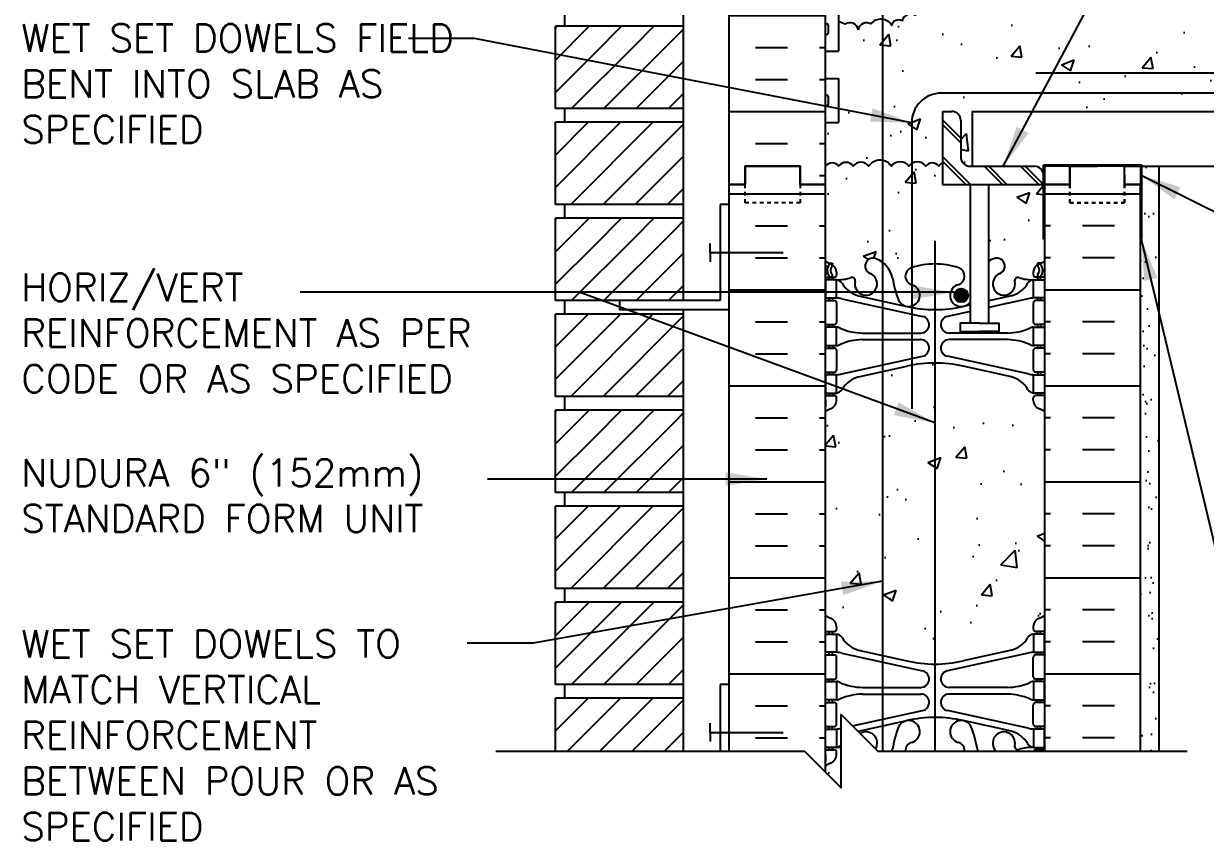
# Model space of a CAD drawing. Header units: inches. Extents: x 184.8 to 234.6, y 74.7 to 151.5.
# Drawn here: x 184.84 to 217.16, y 111.73 to 134.07 of the extents above; entities that cross this region are included whole.
import ezdxf

# ---------------------------------------------------------------- set-up
doc = ezdxf.new("R2010")
doc.units = ezdxf.units.IN
doc.header["$LTSCALE"] = 0.5
doc.header["$MEASUREMENT"] = 0
doc.linetypes.add('DASHED2', pattern=[0.375, 0.25, -0.125])
for name, color, linetype in [('HATCH', 12, 'Continuous'), ('line25', 2, 'Continuous'), ('LINE3', 3, 'Continuous'), ('LINE50', 5, 'Continuous'), ('LINE9', 9, 'Continuous'), ('TEXT', 4, 'Continuous'), ('Web_Edge', 9, 'Continuous')]:
    doc.layers.add(name, color=color, linetype=linetype)
doc.styles.add('DIM', font='romans.shx', dxfattribs={"width": 0.7})
doc.styles.add('ROMANS', font='romans.shx', dxfattribs={"height": 0.75})
doc.styles.get("Standard").update_dxf_attribs({"font": 'romans.shx', "height": 0.75})
doc.linetypes.add('STEEL', pattern='A,0.5,-0.2,["X",Standard,S=0.1,R=0,X=-0.1,Y=-0.05],-0.1', length=0.8)
doc.dimstyles.new('ext_12', dxfattribs={"dimscale": 12, "dimtxt": 0.09375, "dimasz": 0.09375, "dimexe": 0.09375, "dimexo": 0.0625, "dimgap": 0.0625, "dimtad": 1, "dimdec": 1, "dimzin": 3, "dimdsep": 46, "dimlunit": 4, "dimtxsty": 'DIM', "dimcen": 0.09, "dimdle": 0.09375, "dimclrt": 4, "dimadec": 0, "dimazin": 0, "dimtfac": 1, "dimtdec": 1, "dimtmove": 2, "dimatfit": 3, "dimfxl": 1, "dimfrac": 2, "dimtolj": 1, "dimtzin": 0, "dimarcsym": 0})
pattern_1 = [(45, (135.6538, -61.4713), (-0.4419417, 0.4419417), [])]
pattern_2 = [(45, (135.6538, -66.7213), (-0.4419417, 0.4419417), [])]
pattern_3 = [(45, (135.6538, -71.9713), (-0.4419417, 0.4419417), [])]
pattern_4 = [(45, (135.6538, -77.2213), (-0.4419417, 0.4419417), [])]

msp = doc.modelspace()

# ---------------------------------------------------------------- hatches: boundary and pattern name
at = {"layer": 'HATCH'}
h = msp.add_hatch(dxfattribs=at)
h.set_pattern_fill('AR-CONC', color=256, scale=0.5)
h.set_pattern_definition([(50, (0, 0), (3.5863, -0.31376), [0.375, -4.125]), (355, (0, 0), (-0.693757, 3.76096), [0.3, -3.3]), (100.4514, (0.299, -0.026), (2.892544, 3.4472), [0.3187, -3.50571]), (46.1842, (0, 1), (5.33621, -0.827596), [0.5625, -6.1875]), (96.6356, (0.4447, 0.931), (4.67331, 4.87059), [0.47805, -5.25857]), (351.1842, (0, 1), (4.67331, 4.87059), [0.45, -4.95]), (21, (0.5, 0.75), (2.984535, -2.013094), [0.375, -4.125]), (326, (0.5, 0.75), (1.216577, 3.62575), [0.3, -3.3]), (71.4514, (0.7487, 0.5822), (4.20111, 1.612656), [0.3187, -3.50571]), (37.5, (0, 0), (0.060799, 1.664469), [0, -3.26, 0, -3.35, 0, -3.3125]), (7.5, (0, 0), (1.315348, 1.972059), [0, -1.91, 0, -3.185, 0, -1.2625]), (327.5, (-1.115, 0), (2.669112, -0.1127744), [0, -1.25, 0, -3.9, 0, -5.175]), (317.5, (-1.615, 0), (2.91593, 0.500525), [0, -1.625, 0, -2.59, 0, -3.675])])
h.paths.add_polyline_path([(212.761, 149.761, 0.064398), (212.651, 149.827), (212.561, 149.827), (212.561, 149.869, -0.249069), (212.451, 150.076), (212.451, 150.143, -0.119718), (212.458, 150.172), (211.437, 150.172, 0.094254), (211.533, 150.111, -1), (211.369, 149.702, -0.2257), (210.935, 150.172), (210.572, 150.172, -0.309442), (210.41, 149.955, -0.082755), (209.761, 149.847, -0.082755), (209.113, 149.955, -0.309442), (208.951, 150.172), (208.587, 150.172, -0.2257), (208.153, 149.702, -1), (207.989, 150.111, 0.160334), (208.135, 150.233), (207.197, 151.172), (207.197, 150.797), (207.197, 149.172), (206.761, 149.608), (206.761, 147.672), (206.761, 146.943), (206.83, 147.155, -0.725737), (206.936, 147.173), (206.985, 147.023), (207.111, 147.023, -0.414214), (207.161, 146.973), (207.161, 146.943), (207.261, 146.943), (207.261, 145.428, 0.258958), (207.52, 144.961, -0.31131), (207.577, 144.831, 2.127293), (207.989, 145.056, -1), (208.153, 145.464, -0.325306), (208.619, 144.722, 0.10488), (208.792, 143.91, 1.422913), (209.125, 144.377, -0.735593), (209.113, 144.835, -0.082755), (209.761, 144.943, -0.082755), (210.41, 144.835, -0.735593), (210.397, 144.377, 1.422913), (210.73, 143.91, 0.10488), (210.903, 144.722, -0.325306), (211.369, 145.464, -1), (211.533, 145.056, 2.127293), (211.945, 144.831, -0.31131), (212.002, 144.961, 0.258958), (212.261, 145.428), (212.261, 146.943), (212.361, 146.943), (212.361, 146.973, -0.414214), (212.411, 147.023), (212.537, 147.023), (212.58, 147.155, -0.725737), (212.686, 147.173), (212.761, 146.943), (212.761, 147.672)])
h.paths.add_polyline_path([(212.141, 138.56), (212.141, 138.672), (212.141, 138.784), (212.261, 138.984), (212.261, 140.125, 0.291097), (211.973, 140.578), (210.715, 141.167, 0.093369), (209.908, 141.374, 0.016332), (209.761, 141.379, 0.109869), (208.807, 141.167), (207.549, 140.578, 0.291097), (207.261, 140.125), (207.261, 138.984), (207.381, 138.784), (207.381, 138.672), (207.381, 138.56), (207.261, 138.36), (207.261, 137.219, 0.291097), (207.549, 136.766), (208.807, 136.177, 0.109869), (209.761, 135.965, 0.109869), (210.715, 136.177), (211.973, 136.766, 0.291097), (212.261, 137.219), (212.261, 138.36)])
h.paths.add_polyline_path([(209.258, 135.823, -0.053094), (208.807, 135.978), (207.795, 136.452, 0.549071), (207.261, 136.113), (207.261, 135.586, 0.414214), (207.886, 134.961), (209.271, 134.961, 0.413582), (209.646, 135.335, 0.350119)])
h.paths.add_polyline_path([(209.271, 134.781), (207.886, 134.781, 0.414214), (207.261, 134.156), (207.261, 134.075, 0.008279), (207.306, 134.058, -0.520567), (207.665, 133.915, -0.520567), (208.007, 134.062, -0.520567), (208.579, 134.023, -0.520567), (208.861, 134.144, -0.520567), (209.223, 134.299, -0.230831), (209.64, 134.472, 0.362757)])
h.paths.add_polyline_path([(211.636, 134.781), (210.251, 134.781, 0.413582), (209.876, 134.407, 0.003877), (209.876, 134.399, -0.132818), (210.062, 134.204, -0.520567), (210.366, 134.083, -0.520567), (210.857, 134.126, -0.520567), (211.202, 134.175, -0.520567), (211.8, 134.197, -0.137023), (212.235, 134.335, 0.33159)])
h.paths.add_polyline_path([(212.261, 135.586), (212.261, 136.113, 0.549071), (211.727, 136.452), (210.715, 135.978, -0.053094), (210.264, 135.823, 0.350119), (209.876, 135.335, 0.413582), (210.251, 134.961), (211.636, 134.961, 0.414214)])
h.paths.add_polyline_path([(211.636, 142.383), (210.251, 142.383, 0.117525), (210.082, 142.343, 0.282333), (209.876, 142.009, 0.350119), (210.264, 141.521, -0.053094), (210.715, 141.366), (211.727, 140.892, 0.549071), (212.261, 141.232), (212.261, 141.758, 0.414214)])
h.paths.add_polyline_path([(212.261, 143.188), (212.261, 143.715, 0.549071), (211.727, 144.055), (210.715, 143.581, -0.053094), (210.264, 143.426, 0.350119), (209.876, 142.938, 0.413582), (210.251, 142.563), (211.636, 142.563, 0.414214)])
h.paths.add_polyline_path([(209.258, 143.426, -0.053094), (208.807, 143.581), (207.795, 144.055, 0.549071), (207.261, 143.715), (207.261, 143.188, 0.414214), (207.886, 142.563), (209.271, 142.563, 0.085652), (209.397, 142.585, 0.316711), (209.646, 142.938, 0.350119)])
h.paths.add_polyline_path([(209.258, 141.521, 0.350119), (209.646, 142.009, 0.413582), (209.271, 142.383), (207.886, 142.383, 0.414214), (207.261, 141.758), (207.261, 141.232, 0.549071), (207.795, 140.892), (208.807, 141.366, -0.053094)])
h.paths.add_polyline_path([(223.824, 132.922), (223.824, 134.172), (215.386, 134.172), (212.396, 134.172), (212.396, 134.325, 0.185967), (211.8, 134.197, 0.520567), (211.202, 134.175, 0.520567), (210.857, 134.126, 0.520567), (210.366, 134.083, 0.520567), (210.062, 134.204, 0.258655), (209.64, 134.472, 0.230831), (209.223, 134.299, 0.520567), (208.861, 134.144, 0.520567), (208.579, 134.023, 0.520567), (208.007, 134.062, 0.520567), (207.665, 133.915, 0.520567), (207.306, 134.058, -0.008279), (207.261, 134.075, -0.025897), (207.126, 134.137), (207.126, 133.317), (206.761, 133.317), (206.761, 132.567), (207.126, 132.567), (207.126, 131.367), (206.761, 131.367), (206.761, 130.183, -0.012671), (206.77, 130.172, -0.515981), (207.127, 130.172, -0.520567), (207.526, 130.172, -0.520567), (207.948, 130.172, -0.520567), (208.575, 130.172, -0.520567), (209.047, 130.172, -0.520567), (209.51, 130.172, -0.520567), (209.864, 130.172, -0.108934), (209.966, 130.265), (209.966, 131.672), (210.216, 131.672, -0.414214), (210.466, 131.422), (210.466, 130.422, 0.414214), (210.716, 130.172), (210.78, 130.172), (210.78, 131.672), (224.574, 131.672), (224.824, 131.922), (222.824, 131.922)])
h.paths.add_polyline_path([(233.627, 134.172), (225.189, 134.172), (225.189, 133.422), (224.492, 132.725), (233.179, 132.725), (233.627, 133.172)])
h.paths.add_polyline_path([(233.179, 132.725), (224.492, 132.725), (224.189, 132.422), (226.189, 132.422), (225.439, 131.672), (234.127, 131.672), (234.627, 132.172), (232.627, 132.172)])
h.paths.add_polyline_path([(210.73, 129.672), (209.966, 129.672), (209.966, 130.265, 0.108934), (209.864, 130.172, 0.520567), (209.51, 130.172, 0.520567), (209.047, 130.172, 0.520567), (208.575, 130.172, 0.520567), (207.948, 130.172, 0.520567), (207.526, 130.172, 0.520567), (207.127, 130.172, 0.538524), (206.761, 130.159), (206.761, 129.672), (206.761, 127.583, 0.064398), (206.871, 127.517), (206.961, 127.517), (206.961, 127.475, -0.249069), (207.071, 127.268), (207.071, 127.201, -0.414214), (207.009, 127.138), (206.961, 127.138), (206.961, 127.068), (207.066, 127.068, 0.10046), (207.46, 127.125, -0.601435), (207.579, 127.02, 2.182095), (207.989, 127.233, -1), (208.153, 127.642, -0.24438), (208.601, 127.121, 0.053157), (208.767, 126.507, 1.553132), (209.125, 126.931, -0.735593), (209.113, 127.389, -0.082755), (209.761, 127.498, -0.082755), (210.41, 127.389, -0.735593), (210.397, 126.931, 1.420459), (210.73, 126.463)])
h.paths.add_polyline_path([(212.761, 128.172), (212.73, 128.172), (212.73, 129.672), (211.23, 129.672), (211.23, 127.568, -0.053125), (211.369, 127.642, -1), (211.533, 127.233, 2.182095), (211.943, 127.02, -0.601435), (212.062, 127.125, 0.10046), (212.456, 127.068), (212.561, 127.068), (212.561, 127.138), (212.514, 127.138, -0.414214), (212.451, 127.201), (212.451, 127.268, -0.249069), (212.561, 127.475), (212.561, 127.517), (212.651, 127.517, 0.064398), (212.761, 127.583)])
h.paths.add_polyline_path([(212.761, 123.453, 0.082415), (212.618, 123.533, -0.317837), (212.451, 123.768), (212.451, 123.836, -0.414214), (212.514, 123.898), (212.561, 123.898), (212.561, 123.968), (212.456, 123.968, -0.188973), (212.3, 124.063, 0.196323), (211.851, 124.409), (210.529, 124.7, 0.057795), (209.761, 124.789, 0.057795), (208.993, 124.7), (207.671, 124.409, 0.196323), (207.222, 124.063, -0.188973), (207.066, 123.968), (206.961, 123.968), (206.961, 123.898), (207.009, 123.898, -0.414214), (207.071, 123.836), (207.071, 123.768, -0.317837), (206.904, 123.533, 0.082415), (206.761, 123.453), (206.761, 117.891, 0.082415), (206.904, 117.812, -0.317837), (207.071, 117.576), (207.071, 117.508, -0.414214), (207.009, 117.446), (206.961, 117.446), (206.961, 117.376), (207.066, 117.376, -0.188973), (207.222, 117.281, 0.196323), (207.671, 116.935), (208.993, 116.644, 0.057795), (209.761, 116.555, 0.057795), (210.529, 116.644), (211.851, 116.935, 0.196323), (212.3, 117.281, -0.188973), (212.456, 117.376), (212.561, 117.376), (212.561, 117.446), (212.514, 117.446, -0.414214), (212.451, 117.508), (212.451, 117.576, -0.317837), (212.618, 117.812, 0.082415), (212.761, 117.891)])
h.paths.add_polyline_path([(207.716, 114.653), (208.135, 114.233, 0.792029)])
h.paths.add_polyline_path([(207.197, 114.275, 0.032687), (207.066, 114.276), (206.961, 114.276), (206.961, 114.206), (207.009, 114.206, -0.414214), (207.071, 114.143), (207.071, 114.076, -0.317837), (206.904, 113.84, 0.082415), (206.761, 113.761), (206.761, 113.608), (207.197, 113.172)])
h.paths.add_polyline_path([(208.987, 115.006), (208.967, 115.002, 0.223253), (208.767, 114.837, 0.053157), (208.601, 114.223, -0.017704), (208.587, 114.172), (208.951, 114.172, -0.347135), (209.125, 114.413, 0.955472)])
h.paths.add_polyline_path([(210.755, 114.837, 0.223253), (210.555, 115.002), (210.535, 115.006, 0.955472), (210.397, 114.413, -0.347135), (210.572, 114.172), (210.935, 114.172, -0.017704), (210.921, 114.223, 0.053157)])
h.paths.add_polyline_path([(211.437, 114.172), (212.458, 114.172, -0.280582), (212.514, 114.206), (212.561, 114.206), (212.561, 114.276), (212.456, 114.276, 0.10046), (212.062, 114.219, -0.601435), (211.943, 114.324, 1.731684)])
h = msp.add_hatch(dxfattribs=at)
h.set_pattern_fill('INSUL', color=256, scale=7, style=0)
h.set_pattern_definition([(0, (-2719.4005, -267.3375), (0, 2.625), []), (0, (-2719.4005, -266.4625), (0, 2.625), [0.875, -0.875]), (0, (-2719.4005, -265.5875), (0, 2.625), [0.875, -0.875])])
h.paths.add_polyline_path([(204.136, 129.672), (204.574, 129.672), (204.574, 130.172), (206.074, 130.172), (206.074, 129.672), (206.761, 129.672), (206.761, 147.672), (206.074, 147.672), (206.074, 148.172), (204.574, 148.172), (204.574, 147.672), (204.136, 147.672)])
h = msp.add_hatch(dxfattribs=at)
h.set_pattern_fill('ANSI31', color=256, scale=5, style=0)
h.set_pattern_definition(pattern_1)
h.paths.add_polyline_path([(202.886, 133.714), (202.886, 133.998), (199.386, 133.998), (199.386, 133.066)])
h = msp.add_hatch(dxfattribs=at)
h.set_pattern_fill('ANSI31', color=256, scale=5, style=0)
h.set_pattern_definition(pattern_1)
h.paths.add_polyline_path([(202.886, 131.748), (202.886, 133.714), (199.386, 133.066), (199.386, 131.748)])
h = msp.add_hatch(dxfattribs=at)
h.set_pattern_fill('ANSI31', color=256, scale=5, style=0)
h.set_pattern_definition(pattern_2)
h.paths.add_polyline_path([(202.886, 129.123), (202.886, 131.373), (199.386, 131.373), (199.386, 129.123)])
h = msp.add_hatch(dxfattribs=at)
h.set_pattern_fill('INSUL', color=256, scale=7, style=0)
h.set_pattern_definition([(0, (-2719.4005, -285.3375), (0, 2.625), []), (0, (-2719.4005, -284.4625), (0, 2.625), [0.875, -0.875]), (0, (-2719.4005, -283.5875), (0, 2.625), [0.875, -0.875])])
h.paths.add_polyline_path([(204.136, 114.172), (206.761, 114.172), (206.761, 129.672), (206.074, 129.672), (206.074, 130.172), (204.574, 130.172), (204.574, 129.672), (204.136, 129.672)])
h = msp.add_hatch(dxfattribs=at)
h.set_pattern_fill('INSUL', color=256, scale=7, style=0)
h.set_pattern_definition([(180, (3138.9227, -285.3375), (0, 2.625), []), (180, (3138.9227, -284.4625), (0, 2.625), [0.875, -0.875]), (180, (3138.9227, -283.5875), (0, 2.625), [0.875, -0.875])])
h.paths.add_polyline_path([(212.761, 114.172), (215.386, 114.172), (215.386, 129.672), (214.949, 129.672), (214.949, 130.172), (213.449, 130.172), (213.449, 129.672), (212.761, 129.672)])
h = msp.add_hatch(dxfattribs=at)
h.set_pattern_fill('AR-SAND', color=256, scale=0.5, style=0)
h.set_pattern_definition([(37.5, (91.05896, -5.3414), (-0.0314967, 0.963412), [0, -0.76, 0, -0.85, 0, -0.8125]), (7.5, (91.059, -5.3414), (0.884888, 1.411073), [0, -0.41, 0, -0.685, 0, -0.2625]), (327.5, (90.44396, -5.3414), (1.557071, 0.0028295), [0, -0.25, 0, -0.9, 0, -1.175]), (317.5, (90.444, -5.3414), (1.503063, 0.438838), [0, -0.125, 0, -0.59, 0, -0.675])])
h.paths.add_polyline_path([(215.886, 130.172), (215.386, 130.172), (215.386, 123.172), (215.386, 114.172), (215.886, 114.172)])
h = msp.add_hatch(dxfattribs=at)
h.set_pattern_fill('ANSI31', color=256, scale=5, style=0)
h.set_pattern_definition(pattern_2)
h.paths.add_polyline_path([(202.886, 128.464), (202.886, 128.748), (199.386, 128.748), (199.386, 127.816)])
h = msp.add_hatch(dxfattribs=at)
h.set_pattern_fill('ANSI31', color=256, scale=5, style=0)
h.set_pattern_definition(pattern_2)
h.paths.add_polyline_path([(202.886, 126.498), (202.886, 128.464), (199.386, 127.816), (199.386, 126.498)])
h = msp.add_hatch(dxfattribs=at)
h.set_pattern_fill('ANSI31', color=256, scale=5, style=0)
h.set_pattern_definition(pattern_3)
h.paths.add_polyline_path([(202.886, 123.873), (202.886, 126.123), (199.386, 126.123), (199.386, 123.873)])
h = msp.add_hatch(dxfattribs=at)
h.set_pattern_fill('ANSI31', color=256, scale=5, style=0)
h.set_pattern_definition(pattern_3)
h.paths.add_polyline_path([(202.886, 123.214), (202.886, 123.498), (199.386, 123.498), (199.386, 122.566)])
h = msp.add_hatch(dxfattribs=at)
h.set_pattern_fill('ANSI31', color=256, scale=5, style=0)
h.set_pattern_definition(pattern_3)
h.paths.add_polyline_path([(202.886, 121.248), (202.886, 123.214), (199.386, 122.566), (199.386, 121.248)])
h = msp.add_hatch(dxfattribs=at)
h.set_pattern_fill('ANSI31', color=256, scale=5, style=0)
h.set_pattern_definition(pattern_4)
h.paths.add_polyline_path([(202.886, 118.623), (202.886, 120.873), (199.386, 120.873), (199.386, 118.623)])
h = msp.add_hatch(dxfattribs=at)
h.set_pattern_fill('ANSI31', color=256, scale=5, style=0)
h.set_pattern_definition(pattern_4)
h.paths.add_polyline_path([(202.886, 117.964), (202.886, 118.248), (199.386, 118.248), (199.386, 117.316)])
h = msp.add_hatch(dxfattribs=at)
h.set_pattern_fill('ANSI31', color=256, scale=5, style=0)
h.set_pattern_definition(pattern_4)
h.paths.add_polyline_path([(202.886, 115.998), (202.886, 117.964), (199.386, 117.316), (199.386, 115.998)])
at = {"layer": 'LINE3'}
msp.add_hatch(color=256, dxfattribs=at).paths.add_polyline_path([(210.667, 126.638, 1), (210.292, 126.638, 1)])

# ---------------------------------------------------------------- linework, layer by layer
at = {"layer": 'HATCH'}
for p, q in [((209.966, 131.436), (210.466, 130.936)), ((209.966, 131.311), (210.466, 130.811)), ((209.966, 130.436), (210.73, 129.672)), ((209.966, 130.311), (210.605, 129.672)), ((211.105, 130.172), (211.605, 129.672)), ((211.23, 130.172), (211.73, 129.672)), ((212.105, 130.172), (212.605, 129.672)), ((212.23, 130.172), (212.73, 129.672)), ((199.386, 115.611), (199.398, 115.623)), ((199.386, 114.727), (200.282, 115.623)), ((199.715, 114.172), (201.166, 115.623)), ((200.599, 114.172), (202.049, 115.623)), ((201.482, 114.172), (202.886, 115.576)), ((202.366, 114.172), (202.886, 114.692))]:
    msp.add_line(p, q, dxfattribs=at)
for points in [[(209.64, 134.472, 0.230831), (209.223, 134.299, 0.520567), (208.861, 134.144, 0.520567), (208.579, 134.023, 0.520567), (208.007, 134.062, 0.520567), (207.665, 133.915, 0.520567), (207.306, 134.058, -0.034183), (207.126, 134.137, -0.034183)], [(207.261, 130.267, 0.173241), (207.127, 130.172, 0.515981), (206.77, 130.172, 0.012671), (206.761, 130.183, 0.012671)], [(209.997, 130.281, 0.136711), (209.864, 130.172, 0.520567), (209.51, 130.172, 0.520567), (209.047, 130.172, 0.520567), (208.575, 130.172, 0.520567), (207.948, 130.172, 0.520567), (207.526, 130.172, 0.520567), (207.127, 130.172)]]:
    msp.add_lwpolyline(points, format="xyb", dxfattribs=at)
at = {"layer": 'line25'}
for p, q in [((206.761, 147.672), (206.761, 129.672)), ((202.886, 126.498), (202.886, 139.373)), ((207.126, 134.517), (207.126, 133.317)), ((199.636, 133.998), (199.636, 134.373)), ((202.886, 133.998), (199.386, 133.998)), ((199.386, 131.748), (199.386, 133.998)), ((206.761, 133.317), (207.126, 133.317)), ((206.761, 132.567), (207.126, 132.567)), ((207.126, 132.567), (207.126, 131.367)), ((202.886, 131.748), (199.386, 131.748)), ((199.636, 131.373), (199.636, 131.748)), ((209.966, 131.672), (209.966, 129.672)), ((209.966, 131.672), (210.216, 131.672)), ((199.386, 129.123), (199.386, 131.373)), ((202.886, 131.373), (199.386, 131.373)), ((206.761, 131.367), (207.126, 131.367)), ((210.466, 131.422), (210.466, 130.422)), ((210.716, 130.172), (212.48, 130.172)), ((215.417, 130.203), (212.73, 130.203)), ((212.73, 128.172), (212.73, 130.203)), ((212.73, 129.672), (212.73, 129.922)), ((215.386, 130.172), (212.761, 130.172)), ((212.761, 130.172), (212.761, 128.172)), ((215.386, 130.172), (215.386, 128.172)), ((215.417, 128.172), (215.417, 130.203)), ((206.761, 129.672), (206.761, 113.608)), ((209.966, 129.672), (212.73, 129.672)), ((210.73, 125.88), (210.73, 129.672)), ((211.23, 125.88), (211.23, 129.672)), ((212.761, 129.672), (212.761, 114.172)), ((202.886, 129.123), (199.386, 129.123)), ((199.636, 128.748), (199.636, 129.123)), ((202.886, 128.748), (199.386, 128.748)), ((199.386, 126.498), (199.386, 128.748)), ((212.761, 128.172), (212.73, 128.172)), ((215.386, 128.172), (215.417, 128.172)), ((202.886, 126.498), (199.386, 126.498)), ((199.636, 126.123), (199.636, 126.498)), ((199.386, 123.873), (199.386, 126.123)), ((202.886, 126.123), (199.386, 126.123)), ((202.886, 114.172), (202.886, 126.248)), ((202.886, 123.873), (199.386, 123.873)), ((199.636, 123.498), (199.636, 123.873)), ((202.886, 123.498), (199.386, 123.498)), ((199.386, 121.248), (199.386, 123.498)), ((202.886, 121.248), (199.386, 121.248)), ((199.636, 120.873), (199.636, 121.248)), ((199.386, 118.623), (199.386, 120.873)), ((202.886, 120.873), (199.386, 120.873)), ((202.886, 118.623), (199.386, 118.623)), ((199.636, 118.248), (199.636, 118.623)), ((202.886, 118.248), (199.386, 118.248)), ((199.386, 115.998), (199.386, 118.248)), ((202.886, 115.998), (199.386, 115.998)), ((199.636, 115.623), (199.636, 115.998)), ((199.386, 114.172), (199.386, 115.623)), ((202.886, 115.623), (199.386, 115.623))]:
    msp.add_line(p, q, dxfattribs=at)
at = {"layer": 'line25', "color": 192}
for p, q in [((215.386, 130.172), (214.199, 130.172)), ((214.949, 130.172), (223.824, 130.172))]:
    msp.add_line(p, q, dxfattribs=at)
at = {"layer": 'line25'}
for points in [[(210.98, 125.88), (210.451, 125.88), (210.451, 125.653), (210.98, 125.653)], [(210.98, 125.88), (211.508, 125.88), (211.508, 125.653), (211.249, 125.653)], [(211.249, 125.653), (210.98, 125.653)]]:
    msp.add_lwpolyline(points, dxfattribs=at)
for centre, start, end in [((210.216, 131.422), 0, 90), ((210.716, 130.422), 180, 270), ((212.48, 129.922), 0, 90)]:
    msp.add_arc(centre, 0.25, start, end, dxfattribs=at)
at = {"layer": 'LINE3'}
for p, q in [((208.329, 150.172), (208.329, 114.172)), ((222.201, 132.172), (209.937, 132.172)), ((209.125, 131.36), (209.125, 123.536)), ((209.761, 128.126), (209.761, 114.172))]:
    msp.add_line(p, q, dxfattribs=at)
msp.add_circle((210.48, 126.638), 0.188, dxfattribs=at)
msp.add_arc((209.937, 131.36), 0.812, 90, 180, dxfattribs=at)
at = {"layer": 'LINE50'}
for p, q in [((204.136, 129.672), (204.136, 147.672)), ((204.136, 114.172), (204.136, 129.672)), ((215.386, 114.172), (215.386, 129.672))]:
    msp.add_line(p, q, dxfattribs=at)
for points in [[(206.761, 129.672), (206.074, 129.672), (206.074, 130.172), (204.574, 130.172), (204.574, 129.672), (204.136, 129.672)], [(206.761, 129.672), (206.074, 129.672), (206.074, 130.172), (204.574, 130.172), (204.574, 129.672), (204.136, 129.672)], [(204.136, 129.672), (204.574, 129.672), (204.574, 130.172), (206.074, 130.172), (206.074, 129.672), (206.761, 129.672)], [(212.761, 129.672), (213.449, 129.672), (213.449, 130.172), (214.199, 130.172)], [(214.949, 130.172), (213.449, 130.172), (213.449, 129.672), (212.761, 129.672)], [(215.386, 129.672), (214.949, 129.672), (214.949, 130.172)], [(214.949, 129.934), (214.949, 129.934), (214.949, 129.672), (215.386, 129.672)]]:
    msp.add_lwpolyline(points, dxfattribs=at)
at = {"layer": 'LINE9'}
for p, q in [((206.761, 134.027), (206.761, 133.807)), ((206.761, 133.972), (206.761, 133.972)), ((206.761, 133.862), (206.761, 133.862)), ((206.801, 134.067), (206.801, 134.067)), ((206.841, 134.027), (206.841, 133.807)), ((206.801, 133.767), (206.801, 133.767)), ((206.761, 132.077), (206.761, 131.857)), ((206.761, 132.022), (206.761, 132.022)), ((206.761, 131.912), (206.761, 131.912)), ((206.801, 132.117), (206.801, 132.117)), ((206.841, 132.077), (206.841, 131.857)), ((206.801, 131.817), (206.801, 131.817)), ((210.78, 131.672), (224.574, 131.672)), ((210.78, 131.672), (210.78, 130.172)), ((215.886, 130.172), (215.886, 114.172)), ((203.886, 129.123), (203.886, 126.498)), ((204.136, 129.123), (203.886, 129.123)), ((203.614, 127.81), (203.614, 128.06)), ((203.614, 127.81), (203.614, 127.56)), ((203.614, 127.81), (205.614, 127.81)), ((203.886, 126.498), (201.136, 126.498)), ((201.136, 126.498), (201.136, 126.248)), ((201.136, 126.248), (204.136, 126.248)), ((203.886, 115.998), (203.886, 114.172)), ((204.136, 115.998), (203.886, 115.998)), ((203.614, 114.685), (203.614, 114.935)), ((203.614, 114.685), (203.614, 114.435)), ((203.614, 114.685), (205.614, 114.685))]:
    msp.add_line(p, q, dxfattribs=at)
at = {"layer": 'LINE9', "linetype": 'STEEL'}
msp.add_line((212.524, 132.725), (223.627, 132.725), dxfattribs=at)
at = {"layer": 'LINE9', "linetype": 'DASHED2', "ltscale": 0.15}
for points in [[(206.074, 129.672), (206.074, 129.672), (206.074, 129.172), (204.574, 129.172), (204.574, 129.672), (204.574, 129.672)], [(206.074, 129.672), (206.074, 129.672), (206.074, 129.172), (204.574, 129.172), (204.574, 129.672), (204.574, 129.672)], [(214.949, 129.672), (214.949, 129.672), (214.949, 129.172), (213.449, 129.172), (213.449, 129.672), (213.449, 129.672)], [(213.449, 129.672), (213.449, 129.672), (213.449, 129.172), (214.949, 129.172), (214.949, 129.672), (214.949, 129.672)]]:
    msp.add_lwpolyline(points, dxfattribs=at)
at = {"layer": 'LINE9'}
for points in [[(207.197, 114.797), (207.197, 115.172), (208.197, 114.172), (216.658, 114.172)], [(197.756, 114.172), (206.197, 114.172), (207.197, 113.172), (207.197, 114.797)]]:
    msp.add_lwpolyline(points, dxfattribs=at)
for centre, start, end in [((206.801, 134.027), 90, 180), ((206.801, 133.807), 180, 270), ((206.801, 134.027), 0, 90), ((206.801, 133.807), 270, 0), ((206.801, 132.077), 90, 180), ((206.801, 131.857), 180, 270), ((206.801, 132.077), 0, 90), ((206.801, 131.857), 270, 0)]:
    msp.add_arc(centre, 0.04, start, end, dxfattribs=at)
at = {"layer": 'Web_Edge'}
for p, q in [((206.871, 127.517), (206.961, 127.517)), ((206.961, 127.517), (206.961, 127.475)), ((212.651, 127.517), (212.561, 127.517)), ((212.561, 127.517), (212.561, 127.475)), ((206.761, 127.238), (206.803, 127.238)), ((206.761, 127.138), (207.009, 127.138)), ((206.871, 127.138), (206.871, 127.068)), ((206.961, 127.138), (206.961, 127.068)), ((207.071, 127.268), (207.071, 127.201)), ((212.451, 127.268), (212.451, 127.201)), ((212.761, 127.138), (212.514, 127.138)), ((212.561, 127.138), (212.561, 127.068)), ((212.651, 127.138), (212.651, 127.068)), ((206.761, 126.498), (207.009, 126.498)), ((206.871, 126.568), (206.871, 126.498)), ((206.961, 126.568), (206.961, 126.498)), ((207.071, 126.436), (207.071, 125.901)), ((207.21, 126.544), (209.421, 126.063)), ((207.671, 126.627), (208.993, 126.337)), ((210.73, 126.381), (210.529, 126.337)), ((211.851, 126.627), (211.23, 126.491)), ((212.312, 126.544), (211.23, 126.309)), ((212.451, 126.436), (212.451, 125.901)), ((212.761, 126.498), (212.514, 126.498)), ((212.561, 126.568), (212.561, 126.498)), ((212.651, 126.568), (212.651, 126.498)), ((210.73, 126.2), (210.101, 126.063)), ((206.761, 125.838), (207.009, 125.838)), ((206.871, 125.838), (206.871, 125.768)), ((206.961, 125.838), (206.961, 125.768)), ((212.761, 125.838), (212.514, 125.838)), ((212.561, 125.838), (212.561, 125.768)), ((212.651, 125.838), (212.651, 125.768)), ((207.776, 125.608), (209.372, 125.608)), ((207.776, 125.428), (209.372, 125.428)), ((211.746, 125.608), (210.15, 125.608)), ((211.746, 125.428), (210.15, 125.428)), ((206.761, 125.198), (207.009, 125.198)), ((206.871, 125.268), (206.871, 125.198)), ((206.961, 125.268), (206.961, 125.198)), ((207.071, 125.136), (207.071, 124.601)), ((212.451, 125.136), (212.451, 124.601)), ((212.761, 125.198), (212.514, 125.198)), ((212.561, 125.268), (212.561, 125.198)), ((212.651, 125.268), (212.651, 125.198)), ((207.21, 124.492), (209.421, 124.974)), ((212.312, 124.492), (210.101, 124.974)), ((206.761, 124.538), (207.009, 124.538)), ((206.871, 124.538), (206.871, 124.468)), ((206.961, 124.538), (206.961, 124.468)), ((207.671, 124.409), (208.993, 124.7)), ((211.851, 124.409), (210.529, 124.7)), ((212.761, 124.538), (212.514, 124.538)), ((212.561, 124.538), (212.561, 124.468)), ((212.651, 124.538), (212.651, 124.468)), ((206.761, 123.898), (207.009, 123.898)), ((206.771, 123.778), (206.771, 123.592)), ((206.871, 123.968), (206.871, 123.898)), ((206.961, 123.968), (206.961, 123.898)), ((207.071, 123.768), (207.071, 123.836)), ((212.451, 123.768), (212.451, 123.836)), ((212.761, 123.898), (212.514, 123.898)), ((212.561, 123.968), (212.561, 123.898)), ((212.651, 123.968), (212.651, 123.898)), ((206.771, 117.566), (206.771, 117.752)), ((206.761, 117.446), (207.009, 117.446)), ((206.871, 117.376), (206.871, 117.446)), ((206.961, 117.376), (206.961, 117.446)), ((207.071, 117.576), (207.071, 117.508)), ((212.451, 117.576), (212.451, 117.508)), ((212.761, 117.446), (212.514, 117.446)), ((212.561, 117.376), (212.561, 117.446)), ((212.651, 117.376), (212.651, 117.446)), ((206.761, 116.806), (207.009, 116.806)), ((206.871, 116.806), (206.871, 116.876)), ((206.961, 116.806), (206.961, 116.876)), ((207.071, 116.208), (207.071, 116.743)), ((207.21, 116.852), (209.421, 116.371)), ((207.671, 116.935), (208.993, 116.644)), ((212.312, 116.852), (210.101, 116.371)), ((211.851, 116.935), (210.529, 116.644)), ((212.451, 116.208), (212.451, 116.743)), ((212.761, 116.806), (212.514, 116.806)), ((212.561, 116.806), (212.561, 116.876)), ((212.651, 116.806), (212.651, 116.876)), ((206.761, 116.146), (207.009, 116.146)), ((206.871, 116.076), (206.871, 116.146)), ((206.961, 116.076), (206.961, 116.146)), ((212.761, 116.146), (212.514, 116.146)), ((212.561, 116.076), (212.561, 116.146)), ((212.651, 116.076), (212.651, 116.146)), ((207.776, 115.916), (209.372, 115.916)), ((207.776, 115.736), (209.372, 115.736)), ((211.746, 115.916), (210.15, 115.916)), ((211.746, 115.736), (210.15, 115.736)), ((206.761, 115.506), (207.009, 115.506)), ((206.871, 115.506), (206.871, 115.576)), ((206.961, 115.506), (206.961, 115.576)), ((207.071, 114.908), (207.071, 115.443)), ((212.451, 114.908), (212.451, 115.443)), ((212.761, 115.506), (212.514, 115.506)), ((212.561, 115.506), (212.561, 115.576)), ((212.651, 115.506), (212.651, 115.576)), ((207.505, 114.864), (209.421, 115.281)), ((212.312, 114.8), (210.101, 115.281)), ((206.761, 114.846), (207.009, 114.846)), ((206.871, 114.776), (206.871, 114.846)), ((206.961, 114.776), (206.961, 114.846)), ((207.671, 114.717), (208.993, 115.007)), ((211.851, 114.717), (210.529, 115.007)), ((212.761, 114.846), (212.514, 114.846)), ((212.561, 114.776), (212.561, 114.846)), ((212.651, 114.776), (212.651, 114.846)), ((206.761, 114.206), (207.009, 114.206)), ((206.761, 114.206), (207.009, 114.206)), ((206.771, 114.086), (206.771, 113.9)), ((206.871, 114.206), (206.871, 114.276)), ((206.871, 114.276), (206.871, 114.206)), ((206.961, 114.206), (206.961, 114.276)), ((206.961, 114.276), (206.961, 114.206)), ((207.071, 114.076), (207.071, 114.143)), ((212.761, 114.206), (212.514, 114.206)), ((212.561, 114.206), (212.561, 114.276)), ((212.651, 114.206), (212.651, 114.276))]:
    msp.add_line(p, q, dxfattribs=at)
for points in [[(206.766, 126.568), (207.066, 126.568), (207.066, 127.068), (206.766, 127.068)], [(212.756, 126.568), (212.456, 126.568), (212.456, 127.068), (212.756, 127.068)], [(206.766, 125.268), (207.066, 125.268), (207.066, 125.768), (206.766, 125.768)], [(212.756, 125.268), (212.456, 125.268), (212.456, 125.768), (212.756, 125.768)], [(206.766, 123.968), (207.066, 123.968), (207.066, 124.468), (206.766, 124.468)], [(212.756, 123.968), (212.456, 123.968), (212.456, 124.468), (212.756, 124.468)], [(206.766, 117.376), (207.066, 117.376), (207.066, 116.876), (206.766, 116.876)], [(212.756, 117.376), (212.456, 117.376), (212.456, 116.876), (212.756, 116.876)], [(206.766, 116.076), (207.066, 116.076), (207.066, 115.576), (206.766, 115.576)], [(212.756, 116.076), (212.456, 116.076), (212.456, 115.576), (212.756, 115.576)], [(206.766, 114.776), (207.066, 114.776), (207.066, 114.276), (206.766, 114.276)], [(212.756, 114.776), (212.456, 114.776), (212.456, 114.276), (212.756, 114.276)]]:
    msp.add_lwpolyline(points, close=True, dxfattribs=at)
for centre, radius, start, end in [((208.071, 127.438), 0.22, 68.1963, 248.1963), ((211.451, 127.438), 0.22, 291.8037, 111.8037), ((207.071, 127.975), 0.5, 231.6833, 250.5288), ((207.071, 127.975), 0.6, 238.8907, 245.0748), ((207.065, 127.323), 0.25, 140.1145, 222.4609), ((206.81, 127.413), 0.02, 340.7916, 65.0748), ((206.907, 127.454), 0.045, 319.1879, 141.448), ((206.821, 127.268), 0.25, 0, 70.5288), ((207.065, 127.323), 0.16, 140.0001, 222.4609), ((207.876, 126.95), 0.745, 13.2652, 68.1963), ((209.19, 127.162), 0.24, 108.923, 254.2747), ((209.761, 125.498), 2, 90, 108.923), ((209.761, 125.498), 2, 71.077, 90), ((210.332, 127.162), 0.24, 285.7253, 71.077), ((211.646, 126.95), 0.745, 111.8037, 123.9677), ((212.701, 127.268), 0.25, 109.4712, 180), ((212.615, 127.454), 0.045, 38.552, 220.8121), ((212.457, 127.323), 0.16, 317.5391, 39.9999), ((212.451, 127.975), 0.5, 289.4712, 308.3167), ((212.457, 127.323), 0.25, 317.5391, 39.8855), ((206.803, 127.258), 0.02, 270, 14.1541), ((206.914, 127.184), 0.045, 222.4609, 42.4609), ((207.009, 127.201), 0.0625, 270, 0), ((207.122, 128.067), 1, 266.7879, 289.9067), ((207.023, 126.822), 0.25, 37.2777, 80.0823), ((207.492, 127.041), 0.09, 346.6795, 108.8651), ((207.876, 126.95), 0.305, 166.6795, 68.1963), ((211.564, 127.592), 3, 189.0273, 201.1984), ((211.646, 126.95), 0.305, 111.8037, 13.3205), ((212.03, 127.041), 0.09, 71.1349, 193.3205), ((212.4, 128.067), 1, 250.0933, 273.2121), ((212.499, 126.822), 0.25, 99.9177, 142.7223), ((212.514, 127.201), 0.0625, 180, 270), ((212.609, 127.184), 0.045, 137.5391, 317.5391), ((207.87, 127.35), 0.75, 210.155, 254.5838), ((209.043, 126.638), 0.305, 205.3782, 74.2747), ((210.48, 126.638), 0.305, 105.7253, 325.1435), ((211.652, 127.35), 0.75, 285.4162, 329.845), ((207.009, 126.436), 0.0625, 0, 90), ((206.975, 125.572), 1, 76.4291, 84.7991), ((212.547, 125.572), 1, 95.2009, 103.5709), ((212.514, 126.436), 0.0625, 90, 180), ((209.761, 129.604), 3.356, 256.7692, 270), ((209.372, 125.838), 0.23, 270, 77.6055), ((209.761, 129.604), 3.356, 270, 283.2308), ((210.15, 125.838), 0.23, 102.3945, 270), ((207.009, 125.901), 0.0625, 270, 0), ((207.062, 125.55), 0.219, 60.4937, 88.92), ((207.806, 127.208), 1.6, 246.5673, 268.9203), ((211.716, 127.208), 1.6, 271.0797, 293.4327), ((212.46, 125.55), 0.219, 91.08, 119.5063), ((212.514, 125.901), 0.0625, 180, 270), ((207.806, 123.829), 1.6, 91.0797, 113.4327), ((207.806, 123.829), 1.6, 91.0797, 113.4327), ((209.372, 125.198), 0.23, 282.3945, 90), ((210.15, 125.198), 0.23, 90, 257.6055), ((211.716, 123.829), 1.6, 66.5673, 88.9203), ((211.716, 123.829), 1.6, 66.5673, 88.9203), ((207.009, 125.136), 0.0625, 0, 90), ((207.062, 125.487), 0.219, 271.08, 299.5063), ((207.062, 125.487), 0.219, 271.08, 299.5063), ((212.46, 125.487), 0.219, 240.4937, 268.92), ((212.46, 125.487), 0.219, 240.4937, 268.92), ((212.514, 125.136), 0.0625, 90, 180), ((209.761, 121.433), 3.356, 90, 103.2308), ((209.761, 121.433), 3.356, 76.7692, 90), ((207.009, 124.601), 0.0625, 270, 0), ((206.975, 125.464), 1, 275.2009, 283.5709), ((212.547, 125.464), 1, 256.4291, 264.7991), ((212.514, 124.601), 0.0625, 180, 270), ((207.87, 123.686), 0.75, 105.4162, 149.845), ((211.652, 123.686), 0.75, 30.155, 74.5838), ((206.751, 123.778), 0.02, 0, 60.012), ((207.009, 123.836), 0.0625, 360, 90), ((207.023, 124.214), 0.25, 279.9177, 322.7223), ((212.499, 124.214), 0.25, 217.2777, 260.0823), ((212.514, 123.836), 0.0625, 90, 180), ((206.751, 123.592), 0.02, 301.073, 0), ((207.071, 123.061), 0.6, 121.073, 121.1093), ((207.071, 123.061), 0.5, 109.4712, 128.3167), ((206.821, 123.768), 0.25, 289.4712, 360), ((212.701, 123.768), 0.25, 180, 250.5288), ((212.451, 123.061), 0.5, 51.6833, 70.5288), ((207.071, 118.283), 0.5, 231.6833, 250.5288), ((207.071, 118.283), 0.6, 238.8907, 238.927), ((206.751, 117.752), 0.02, 360, 58.927), ((206.821, 117.576), 0.25, 0, 70.5288), ((212.701, 117.576), 0.25, 109.4712, 180), ((212.451, 118.283), 0.5, 289.4712, 308.3167), ((206.751, 117.566), 0.02, 299.988, 360), ((207.009, 117.508), 0.0625, 270, 0), ((207.023, 117.13), 0.25, 37.2777, 80.0823), ((212.499, 117.13), 0.25, 99.9177, 142.7223), ((212.514, 117.508), 0.0625, 180, 270), ((207.87, 117.658), 0.75, 210.155, 254.5838), ((211.652, 117.658), 0.75, 285.4162, 329.845), ((207.009, 116.743), 0.0625, 0, 90), ((206.975, 115.88), 1, 76.4291, 84.7991), ((212.547, 115.88), 1, 95.2009, 103.5709), ((212.514, 116.743), 0.0625, 90, 180), ((209.761, 119.911), 3.356, 256.7692, 270), ((209.372, 116.146), 0.23, 270, 77.6055), ((209.761, 119.911), 3.356, 270, 283.2308), ((210.15, 116.146), 0.23, 102.3945, 270), ((207.009, 116.208), 0.0625, 270, 0), ((207.062, 115.857), 0.219, 60.4937, 88.92), ((207.062, 115.857), 0.219, 60.4937, 88.92), ((207.806, 117.516), 1.6, 246.5673, 268.9203), ((207.806, 117.516), 1.6, 246.5673, 268.9203), ((211.716, 117.516), 1.6, 271.0797, 293.4327), ((211.716, 117.516), 1.6, 271.0797, 293.4327), ((212.46, 115.857), 0.219, 91.08, 119.5063), ((212.46, 115.857), 0.219, 91.08, 119.5063), ((212.514, 116.208), 0.0625, 180, 270), ((207.806, 114.136), 1.6, 91.0797, 113.4327), ((209.372, 115.506), 0.23, 282.3945, 90), ((210.15, 115.506), 0.23, 90, 257.6055), ((211.716, 114.136), 1.6, 66.5673, 88.9203), ((207.009, 115.443), 0.0625, 0, 90), ((207.062, 115.795), 0.219, 271.08, 299.5063), ((212.46, 115.795), 0.219, 240.4937, 268.92), ((212.514, 115.443), 0.0625, 90, 180), ((209.761, 111.74), 3.356, 90, 103.2308), ((209.761, 111.74), 3.356, 76.7692, 90), ((207.009, 114.908), 0.0625, 270, 0), ((206.975, 115.772), 1, 275.2009, 282.7824), ((211.564, 113.752), 3, 158.8016, 170.9727), ((209.043, 114.706), 0.305, 285.7253, 154.6218), ((210.48, 114.706), 0.305, 25.3782, 254.2747), ((207.958, 113.752), 3, 9.0273, 21.1984), ((212.547, 115.772), 1, 256.4291, 264.7991), ((212.514, 114.908), 0.0625, 180, 270), ((207.87, 113.994), 0.75, 105.4162, 106.61), ((207.876, 114.394), 0.305, 328.2395, 121.7605), ((209.19, 114.182), 0.24, 105.7253, 182.3001), ((210.332, 114.182), 0.24, 357.6999, 74.2747), ((211.646, 114.394), 0.305, 346.6795, 226.6585), ((211.652, 113.994), 0.75, 30.155, 74.5838), ((206.751, 114.086), 0.02, 0, 60.012), ((207.009, 114.143), 0.0625, 360, 90), ((207.023, 114.522), 0.25, 279.9177, 313.9983), ((207.122, 113.277), 1, 85.7236, 93.2121), ((207.876, 114.394), 0.745, 342.6779, 346.7348), ((211.646, 114.394), 0.745, 193.2652, 197.3221), ((212.03, 114.303), 0.09, 166.6795, 288.8651), ((212.4, 113.277), 1, 86.7879, 109.9067), ((212.499, 114.522), 0.25, 217.2777, 260.0823), ((212.514, 114.143), 0.0625, 90, 152.6926), ((212.609, 114.16), 0.045, 42.4609, 164.0851), ((212.457, 114.021), 0.25, 37.0799, 42.4609), ((206.751, 113.9), 0.02, 301.073, 0), ((207.071, 113.369), 0.6, 121.073, 121.1093), ((207.071, 113.369), 0.5, 109.4712, 128.3167), ((206.821, 114.076), 0.25, 289.4712, 360)]:
    msp.add_arc(centre, radius, start, end, dxfattribs=at)

# ---------------------------------------------------------------- texts
at = {"layer": 'TEXT', "char_height": 0.75, "style": 'ROMANS'}
for s, insert, width, attachment_point in [('WET SET DOWELS FIELD BENT INTO SLAB AS SPECIFIED', (184.775, 134.052), 12.85874, 1), ('HORIZ/VERT\\PREINFORCEMENT AS PER CODE OR AS SPECIFIED', (184.775, 125.609), 14.04849, 4), ('NUDURA 6" (152mm) STANDARD FORM UNIT', (184.775, 122.16), 13.12656, 1), ('WET SET DOWELS TO MATCH VERTICAL REINFORCEMENT BETWEEN POUR OR AS SPECIFIED', (184.775, 117.484), 13.12656, 1)]:
    msp.add_mtext(s, dxfattribs=dict(at, insert=insert, width=width, attachment_point=attachment_point))

# ---------------------------------------------------------------- leaders
at = {"layer": 'TEXT'}
for points in [[(211.629, 130.172), (220.34, 146.516), (221.552, 146.516)], [(209.125, 131.36), (197.169, 133.666), (195.367, 133.666)], [(215.386, 129.934), (221.008, 127.128), (222.523, 127.128)], [(215.402, 128.172), (218.131, 116.779), (219.008, 116.779)], [(210.287, 126.722), (202.03, 126.722), (192.404, 126.722)], [(209.761, 123.149), (200.03, 126.722)], [(205.164, 121.614), (197.527, 121.614)], [(208.329, 118.819), (198.774, 117.126), (196.972, 117.126)]]:
    msp.add_leader(points, dimstyle='ext_12', override={"dimgap": 0.0625, "dimtad": 0}, dxfattribs=at)

doc.saveas('drawing.dxf')
